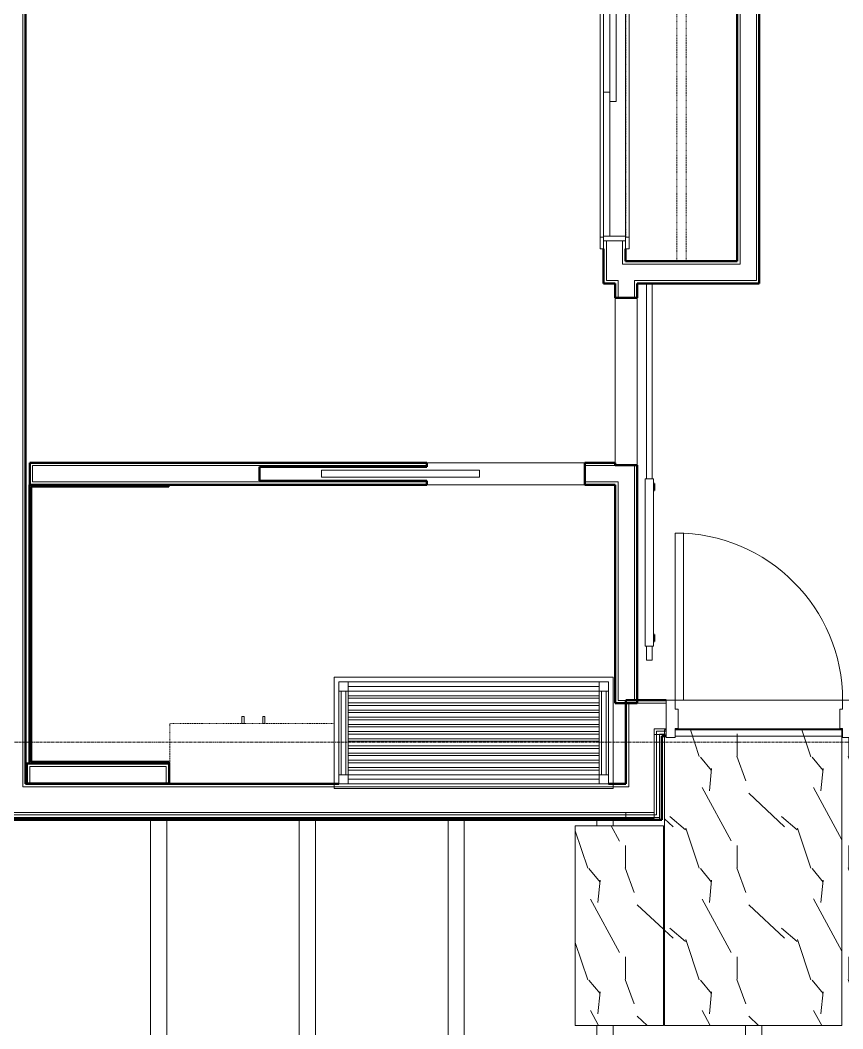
# Model space of a CAD drawing. Header units: inches. Extents: x -4218 to -1830, y 9767 to 12426.
# Drawn here: x -3403.7 to -3226.7, y 10405.5 to 10622.5 of the extents above; entities that cross this region are included whole.
import ezdxf

# ---------------------------------------------------------------- set-up
doc = ezdxf.new("R2010")
doc.units = ezdxf.units.IN
doc.header["$MEASUREMENT"] = 0
doc.linetypes.add('Dash', pattern=[0.25, 0.125, -0.125])
doc.linetypes.add('Grid Line 1_2_', pattern=[0.875, 0.5, -0.125, 0.125, -0.125])
for name, color, linetype, lineweight in [('0-1', 7, 'Continuous', 5), ('0-2', 10, 'Continuous', 9), ('A-CLNG-1', 252, 'Continuous', 9), ('A-CLNG-2', 10, 'Continuous', 9), ('A-CLNG-PATT-1', 71, 'Continuous', 13), ('A-DOOR-1', 10, 'Continuous', 9), ('A-DOOR-2', 50, 'Continuous', 20), ('A-DOOR-4', 7, 'Continuous', 50), ('A-DOOR-FRAM-1', 10, 'Continuous', 9), ('A-DOOR-FRAM-3', 50, 'Continuous', 20), ('A-FLOR-3', 192, 'Continuous', 9), ('A-WALL-1', 7, 'Continuous', 50), ('A-WALL-2', 250, 'Continuous', 13), ('A-WALL-3', 10, 'Continuous', 9), ('A-WALL-4', 252, 'Continuous', 9), ('A-WALL-5', 253, 'Continuous', 9), ('I-WALL-1', 7, 'Continuous', 50), ('I-WALL-2', 10, 'Continuous', 9), ('I-WALL-3', 252, 'Continuous', 9), ('I-WALL-4', 253, 'Continuous', 9), ('I-WALL-5', 254, 'Continuous', 9), ('Q-CASE-1', 252, 'Continuous', 9), ('Q-CASE-2', 10, 'Continuous', 9), ('Q-CASE-4', 252, 'Dash', 9), ('Q-CASE-7', 10, 'Dash', 9), ('Q-CASE-HDLN-1', 10, 'Dash', 9), ('Q-CASE-HDLN-2', 252, 'Dash', 9), ('S-BEAM', 12, 'Continuous', 9), ('S-GRID-1', 1, 'Grid Line 1_2_', 9)]:
    doc.layers.add(name, color=color, linetype=linetype, lineweight=lineweight)

# ---------------------------------------------------------------- blocks, each defined once
blk = doc.blocks.new('POCKET - FLUSH - 2-10 x 6-8-2882530-BACKGROUND - RCP - 2ND FLOOR')
at = {"layer": 'A-DOOR-2'}
for p, q in [((-39.67, -0.75), (-39.67, 0.75)), ((-39.67, 0.75), (-5.67, 0.75)), ((-5.67, 0.75), (-5.67, -0.75)), ((-5.67, -0.75), (-39.67, -0.75))]:
    blk.add_line(p, q, dxfattribs=at)
blk = doc.blocks.new('SLIDING - FLUSH - 5-0 x 6-8-3203585-BACKGROUND - RCP - 2ND FLOOR')
at = {"layer": 'A-DOOR-1'}
for p, q in [((-32.75, 2.25), (-32.75, 3)), ((-30.25, 3), (-32.75, 3)), ((-32.75, 2.25), (-30.25, 2.25)), ((30.25, 3), (-30.25, 3)), ((-30.25, 3), (-30.25, 2.25)), ((1, 2.25), (-30, 2.25)), ((-30, 2.25), (-30, 0.88)), ((1, 2.25), (1, 0.88)), ((30.25, 2.25), (30.25, 3)), ((30.25, 3), (32.75, 3)), ((32.75, 2.25), (30.25, 2.25)), ((32.75, 3), (32.75, 2.25)), ((-30, 0.88), (1, 0.88)), ((30, 0.88), (-1, 0.88)), ((-1, 0.88), (-1, -0.5)), ((30, 0.88), (30, -0.5)), ((-1, -0.5), (30, -0.5)), ((-32.75, -3.25), (-32.75, -2.5)), ((-30.25, -2.5), (-32.75, -2.5)), ((-32.75, -3.25), (-30.25, -3.25)), ((-30.25, -2.5), (-30.25, -3.25)), ((-30.25, -3.25), (30.25, -3.25)), ((30.25, -2.5), (32.75, -2.5)), ((30.25, -3.25), (30.25, -2.5)), ((32.75, -3.25), (30.25, -3.25)), ((32.75, -2.5), (32.75, -3.25))]:
    blk.add_line(p, q, dxfattribs=at)
at = {"layer": 'A-DOOR-FRAM-1'}
for p, q in [((-30, 2.25), (-31, 2.25)), ((-31, -2.5), (-31, 2.25)), ((-30, 2.25), (-30, -2.5)), ((30, 2.25), (1, 2.25)), ((30, -2.5), (30, 2.25)), ((30, 2.25), (31, 2.25)), ((31, 2.25), (31, -2.5)), ((-31, -2.5), (-30, -2.5)), ((-30, -2.5), (30, -2.5)), ((31, -2.5), (30, -2.5))]:
    blk.add_line(p, q, dxfattribs=at)
blk = doc.blocks.new('BARN - FLUSH - 3-0 x 7-0 BARN DOOR-2961666-BACKGROUND - RCP - 2ND FLOOR')
at = {"layer": 'A-DOOR-1'}
for p, q in [((-57, -4.32), (-60, -4.32)), ((-60, -4.32), (-60, -4.95)), ((-57, -5.82), (-57, -4.07)), ((-57, -4.07), (-21, -4.07)), ((-21, -4.07), (-21, -5.82)), ((21, -4.32), (-21, -4.32)), ((21, -4.95), (21, -4.32)), ((-60, -4.95), (-60, -5.57)), ((-60, -5.57), (-57, -5.57)), ((-21, -5.82), (-57, -5.82)), ((-21, -5.57), (21, -5.57)), ((21, -5.57), (21, -4.95))]:
    blk.add_line(p, q, dxfattribs=at)
at = {"layer": 'A-DOOR-4'}
for p, q in [((-56, -6), (-56, -5.82)), ((-54.5, -6), (-56, -6)), ((-54.5, -5.82), (-54.5, -6)), ((-23.5, -6), (-23.5, -5.82)), ((-22, -6), (-23.5, -6)), ((-22, -5.82), (-22, -6))]:
    blk.add_line(p, q, dxfattribs=at)
blk = doc.blocks.new('OD_CW_Closet - OD_CW_Closet-2508933-BACKGROUND - RCP - 2ND FLOOR')
at = {"layer": 'Q-CASE-HDLN-1'}
for p, q in [((0.74, 24), (0.74, 0)), ((0.74, 13), (74.9, 13)), ((0.74, 11), (74.9, 11)), ((0.74, 0), (6.74, 0)), ((9.24, 0), (69.74, 0)), ((72.24, 0), (74.9, 0))]:
    blk.add_line(p, q, dxfattribs=at)
at = {"layer": 'Q-CASE-HDLN-2'}
for p, q in [((74.9, 24), (0.74, 24)), ((74.9, 0), (74.9, 24))]:
    blk.add_line(p, q, dxfattribs=at)
blk = doc.blocks.new('Bath Vanity - Bath Vanity 60_-V79-BACKGROUND - RCP - 2ND FLOOR')
at = {"layer": 'Q-CASE-1'}
for p, q in [((-29.26, 0), (-29.26, 1)), ((30.74, 1), (30.74, 0)), ((30.74, 0), (-29.26, 0))]:
    blk.add_line(p, q, dxfattribs=at)
at = {"layer": 'Q-CASE-2'}
for p, q in [((-29.26, 1), (-29.26, 24)), ((-29.26, 24), (30.74, 24)), ((30.74, 24), (30.74, 1)), ((-28.26, 21), (-28.26, 23)), ((-28.26, 23), (-26.26, 23)), ((-26.26, 23), (27.74, 23)), ((-26.26, 23), (-26.26, 21)), ((-26.26, 22), (27.74, 22)), ((27.74, 21), (27.74, 23)), ((27.74, 23), (29.74, 23)), ((29.74, 23), (29.74, 21)), ((-28.26, 21), (-28.26, 3)), ((-26.26, 21), (-28.26, 21)), ((-27.76, 21), (-27.76, 3)), ((-26.76, 21), (-26.76, 3)), ((27.74, 21), (-26.26, 21)), ((-26.26, 21), (-26.26, 3)), ((-26.26, 20), (27.74, 20)), ((27.74, 21), (27.74, 3)), ((29.74, 21), (27.74, 21)), ((28.24, 21), (28.24, 3)), ((29.24, 21), (29.24, 3)), ((29.74, 21), (29.74, 3)), ((27.74, 19.45), (-26.26, 19.45)), ((-26.26, 18.45), (27.74, 18.45)), ((27.74, 17.91), (-26.26, 17.91)), ((-26.26, 16.91), (27.74, 16.91)), ((27.74, 16.36), (-26.26, 16.36)), ((-26.26, 15.36), (27.74, 15.36)), ((27.74, 14.82), (-26.26, 14.82)), ((-26.26, 13.82), (27.74, 13.82)), ((27.74, 13.27), (-26.26, 13.27)), ((-26.26, 12.27), (27.74, 12.27)), ((27.74, 11.73), (-26.26, 11.73)), ((-26.26, 10.73), (27.74, 10.73)), ((27.74, 10.18), (-26.26, 10.18)), ((-26.26, 9.18), (27.74, 9.18)), ((27.74, 8.64), (-26.26, 8.64)), ((-26.26, 7.64), (27.74, 7.64)), ((27.74, 7.09), (-26.26, 7.09)), ((-26.26, 6.09), (27.74, 6.09)), ((27.74, 5.55), (-26.26, 5.55)), ((-26.26, 4.55), (27.74, 4.55)), ((-28.26, 1), (-28.26, 3)), ((-28.26, 3), (-26.26, 3)), ((27.74, 4), (-26.26, 4)), ((-26.26, 3), (27.74, 3)), ((-26.26, 3), (-26.26, 1)), ((27.74, 1), (27.74, 3)), ((27.74, 3), (29.74, 3)), ((29.74, 3), (29.74, 1)), ((-26.26, 1), (-28.26, 1)), ((-26.26, 2), (27.74, 2)), ((-26.26, 1), (27.74, 1)), ((29.74, 1), (27.74, 1))]:
    blk.add_line(p, q, dxfattribs=at)
blk = doc.blocks.new('300 Series Wall Hung Cabinet_326 - 36_-V89-BACKGROUND - RCP - 2ND FLOOR')
at = {"layer": 'Q-CASE-2'}
for p, q in [((-2.01, 14.69), (-2.5, 14.69)), ((-2.5, 14.69), (-2.5, 13.19)), ((-2.5, 13.19), (-2.01, 13.19)), ((-2.01, 13.19), (-2.01, 14.69)), ((2.49, 14.69), (2, 14.69)), ((2, 14.69), (2, 13.19)), ((2, 13.19), (2.49, 13.19)), ((2.49, 13.19), (2.49, 14.69))]:
    blk.add_line(p, q, dxfattribs=at)
at = {"layer": 'Q-CASE-4'}
blk.add_line((17.37, 0.19), (-18, 0.19), dxfattribs=at)
at = {"layer": 'Q-CASE-7'}
for p, q in [((-18, 0.19), (-18, 13.19)), ((-18, 13.19), (17.37, 13.19))]:
    blk.add_line(p, q, dxfattribs=at)
blk = doc.blocks.new('CTR - 1st Phase - Unit Layouts_rvt-1-BACKGROUND - RCP - 2ND FLOOR')
at = {"layer": 'A-WALL-1'}
for p, q in [((-3244.7, 10673.55), (-3244.7, 10570.64)), ((-3249.45, 10570.64), (-3249.45, 10646.79)), ((-3278.22, 10565.89), (-3278.22, 10573.3)), ((-3273.47, 10573.3), (-3273.47, 10570.64)), ((-3273.47, 10570.64), (-3249.45, 10570.64)), ((-3244.7, 10570.64), (-3244.7, 10566.52)), ((-3277.6, 10565.89), (-3278.22, 10565.89)), ((-3275.7, 10565.89), (-3277.6, 10565.89)), ((-3275.7, 10562.79), (-3275.7, 10565.89)), ((-3270.95, 10565.89), (-3270.95, 10562.79)), ((-3244.7, 10565.89), (-3270.95, 10565.89)), ((-3244.7, 10566.52), (-3244.7, 10565.89)), ((-3270.95, 10562.79), (-3275.7, 10562.79)), ((-3401.67, 10527.29), (-3316.22, 10527.29)), ((-3401.67, 10526.66), (-3401.67, 10527.29)), ((-3401.67, 10523.16), (-3401.67, 10526.66)), ((-3316.22, 10526.41), (-3352.22, 10526.41)), ((-3352.22, 10526.41), (-3352.22, 10523.41)), ((-3316.22, 10527.29), (-3316.22, 10526.41)), ((-3282.22, 10527.29), (-3275.7, 10527.29)), ((-3282.22, 10522.54), (-3282.22, 10527.29)), ((-3275.7, 10527.29), (-3275.7, 10526.79)), ((-3275.7, 10526.79), (-3270.95, 10526.79)), ((-3270.95, 10526.79), (-3270.95, 10475.52)), ((-3352.22, 10523.41), (-3316.22, 10523.41)), ((-3316.22, 10523.41), (-3316.22, 10522.54)), ((-3401.71, 10462.54), (-3401.71, 10522.54)), ((-3401.71, 10522.54), (-3401.33, 10522.54)), ((-3401.67, 10522.54), (-3401.67, 10523.16)), ((-3316.22, 10522.54), (-3401.67, 10522.54)), ((-3401.33, 10522.54), (-3371.71, 10522.54)), ((-3401.33, 10522.16), (-3401.33, 10462.91)), ((-3371.71, 10522.16), (-3401.33, 10522.16)), ((-3371.71, 10522.54), (-3371.71, 10522.16)), ((-3275.7, 10522.54), (-3282.22, 10522.54)), ((-3275.7, 10475.52), (-3275.7, 10522.54)), ((-3275.07, 10475.52), (-3275.7, 10475.52)), ((-3271.57, 10475.52), (-3275.07, 10475.52)), ((-3270.95, 10475.52), (-3271.57, 10475.52)), ((-3402.3, 10462.54), (-3371.67, 10462.54)), ((-3402.3, 10461.91), (-3402.3, 10462.54)), ((-3401.33, 10462.54), (-3401.71, 10462.54)), ((-3401.33, 10462.91), (-3371.71, 10462.91)), ((-3371.71, 10462.54), (-3401.33, 10462.54)), ((-3371.71, 10462.91), (-3371.71, 10462.54)), ((-3371.67, 10462.54), (-3371.67, 10461.91)), ((-3402.3, 10458.41), (-3402.3, 10461.91)), ((-3371.67, 10461.91), (-3371.67, 10458.41)), ((-3402.3, 10458.16), (-3402.3, 10458.41)), ((-3371.67, 10458.16), (-3402.3, 10458.16)), ((-3371.67, 10458.41), (-3371.67, 10458.16))]:
    blk.add_line(p, q, dxfattribs=at)
at = {"layer": 'A-WALL-2'}
for p, q in [((-3245.32, 10672.93), (-3245.32, 10570.64)), ((-3248.82, 10647.42), (-3248.82, 10570.64)), ((-3277.6, 10566.52), (-3277.6, 10575.05)), ((-3274.1, 10570.02), (-3274.1, 10575.05)), ((-3274.1, 10570.02), (-3273.47, 10570.02)), ((-3273.47, 10570.02), (-3248.82, 10570.02)), ((-3248.82, 10570.02), (-3248.82, 10570.64)), ((-3245.32, 10570.02), (-3245.32, 10570.64)), ((-3245.32, 10566.52), (-3245.32, 10570.02)), ((-3277.6, 10566.52), (-3275.07, 10566.52)), ((-3275.07, 10565.89), (-3275.07, 10566.52)), ((-3275.07, 10562.79), (-3275.07, 10565.89)), ((-3271.57, 10565.89), (-3271.57, 10566.52)), ((-3271.57, 10566.52), (-3245.32, 10566.52)), ((-3271.57, 10562.79), (-3271.57, 10565.89)), ((-3316.22, 10526.66), (-3401.05, 10526.66)), ((-3401.05, 10523.16), (-3401.05, 10526.66)), ((-3275.7, 10526.66), (-3282.22, 10526.66)), ((-3275.07, 10526.66), (-3275.7, 10526.66)), ((-3275.07, 10526.66), (-3275.07, 10526.79)), ((-3271.57, 10476.14), (-3271.57, 10526.79)), ((-3316.22, 10523.16), (-3401.05, 10523.16)), ((-3275.7, 10523.16), (-3282.22, 10523.16)), ((-3275.07, 10523.16), (-3275.7, 10523.16)), ((-3275.07, 10476.14), (-3275.07, 10523.16)), ((-3271.57, 10476.14), (-3275.07, 10476.14)), ((-3372.3, 10461.91), (-3401.67, 10461.91)), ((-3401.67, 10458.41), (-3401.67, 10461.91)), ((-3372.3, 10461.91), (-3372.3, 10458.41)), ((-3402.3, 10458.41), (-3401.67, 10458.41)), ((-3401.67, 10458.41), (-3402.3, 10458.41)), ((-3372.3, 10458.41), (-3401.67, 10458.41)), ((-3372.3, 10458.41), (-3371.67, 10458.41)), ((-3371.67, 10458.41), (-3372.3, 10458.41))]:
    blk.add_line(p, q, dxfattribs=at)
at = {"layer": 'A-WALL-3'}
for p, q in [((-3275.7, 10562.79), (-3275.7, 10527.29)), ((-3270.95, 10526.79), (-3270.95, 10562.79)), ((-3282.22, 10527.29), (-3316.22, 10527.29)), ((-3316.22, 10522.54), (-3282.22, 10522.54))]:
    blk.add_line(p, q, dxfattribs=at)
at = {"layer": 'A-WALL-4'}
for p, q in [((-3270.95, 10562.79), (-3275.7, 10562.79)), ((-3352.22, 10523.41), (-3352.22, 10526.41)), ((-3352.22, 10526.41), (-3316.22, 10526.41)), ((-3316.22, 10526.41), (-3316.22, 10527.29)), ((-3282.22, 10527.29), (-3282.22, 10522.54)), ((-3275.7, 10527.29), (-3275.7, 10526.79)), ((-3270.95, 10526.79), (-3275.7, 10526.79)), ((-3316.22, 10523.41), (-3352.22, 10523.41)), ((-3316.22, 10522.54), (-3316.22, 10523.41))]:
    blk.add_line(p, q, dxfattribs=at)
at = {"layer": 'A-WALL-5'}
blk.add_line((-3273.47, 10575.05), (-3278.22, 10575.05), dxfattribs=at)
at = {"layer": '0-2'}
for name, p, rotation in [('OD_CW_Closet - OD_CW_Closet-2508933-BACKGROUND - RCP - 2ND FLOOR', (-3273.45, 10645.54), 269.9999999999512), ('SLIDING - FLUSH - 5-0 x 6-8-3203585-BACKGROUND - RCP - 2ND FLOOR', (-3275.97, 10606.05), 89.99999999999191), ('BARN - FLUSH - 3-0 x 7-0 BARN DOOR-2961666-BACKGROUND - RCP - 2ND FLOOR', (-3273.32, 10544.79), 89.99999999996912)]:
    blk.add_blockref(name, p, dxfattribs=dict(at, rotation=rotation))
for name, p in [('POCKET - FLUSH - 2-10 x 6-8-2882530-BACKGROUND - RCP - 2ND FLOOR', (-3299.22, 10524.91)), ('Bath Vanity - Bath Vanity 60_-V79-BACKGROUND - RCP - 2ND FLOOR', (-3306.91, 10457.16)), ('300 Series Wall Hung Cabinet_326 - 36_-V89-BACKGROUND - RCP - 2ND FLOOR', (-3353.55, 10457.98))]:
    blk.add_blockref(name, p, dxfattribs=at)
blk = doc.blocks.new('HOLLOW METAL - UNIT DOOR-2191980-BACKGROUND - RCP - 2ND FLOOR')
at = {"layer": 'A-DOOR-1'}
blk.add_arc((18, -4.125), 36, 180, 270, dxfattribs=at)
at = {"layer": 'A-DOOR-2'}
for p, q in [((16.25, -4.125), (18, -4.125)), ((16.25, -40.125), (16.25, -4.125)), ((18, -4.125), (18, -40.125)), ((18, -40.125), (16.25, -40.125))]:
    blk.add_line(p, q, dxfattribs=at)
at = {"layer": 'A-DOOR-FRAM-3'}
for p, q in [((-20, 3.875), (-18, 3.875)), ((-20, -4.125), (-20, 3.875)), ((-18, 3.875), (-18, 1.9375)), ((18, 3.875), (20, 3.875)), ((18, 1.9375), (18, 3.875)), ((20, 3.875), (20, -4.125)), ((-18, 1.9375), (-17.375, 1.9375)), ((-17.375, 1.9375), (-17.375, -2.1875)), ((17.375, 1.9375), (18, 1.9375)), ((17.375, -2.1875), (17.375, 1.9375)), ((-18, -4.125), (-20, -4.125)), ((-18, -2.1875), (-18, -4.125)), ((-17.375, -2.1875), (-18, -2.1875)), ((18, -2.1875), (17.375, -2.1875)), ((18, -4.125), (18, -2.1875)), ((20, -4.125), (18, -4.125))]:
    blk.add_line(p, q, dxfattribs=at)
blk = doc.blocks.new('CTR - 1st Phase - Common Walls_rvt-1-BACKGROUND - RCP - 2ND FLOOR')
at = {"layer": 'A-CLNG-PATT-1'}
h = blk.add_hatch(dxfattribs=at)
h.set_pattern_fill('FP_2', color=256, style=0, pattern_type=2)
h.set_pattern_definition([(108.435, (6.24, 0), (-23.9995167, 47.999875), [9.107, -66.787]), (139.399, (3.36, 8.64), (-144.0005735, 119.9994401), [4.425, -216.844]), (136.848, (24, 11.52), (-360.00235884, 335.99803914), [10.527, -515.834]), (109.983, (16.32, 18.72), (-71.99926767, 192.0004429), [5.618, -275.295]), (90, (14.4, 0), (-24, 24), [4.8, -19.2]), (118.443, (14.4, 4.8), (168.00080613, -311.999948405), [13.101, -641.971]), (84.289, (8.16, 16.32), (-24.00143285, -215.9997167), [4.824, -236.373]), (129.806, (8.64, 21.12), (96.0006462, -119.9991583), [3.749, -183.697])])
h.paths.add_polyline_path([(-3284.29, 10406.19), (-3265.34, 10406.19), (-3265.34, 10449.16), (-3284.29, 10449.16), (-3284.29, 10407.08)], flags=0)
h.paths.add_polyline_path([(-3226.94, 10406.19), (-3226.94, 10469.8), (-3262.77, 10469.8), (-3262.77, 10468.16), (-3264.77, 10468.16), (-3264.77, 10469.8), (-3265.09, 10469.8), (-3265.09, 10406.19), (-3234.05, 10406.19)], flags=0)
h.paths.add_polyline_path([(-3207.74, 10406.19), (-3207.74, 10469.8), (-3224.77, 10469.8), (-3224.77, 10468.16), (-3226.69, 10468.16), (-3226.69, 10406.19), (-3217.29, 10406.19)], flags=0)
at = {"layer": 'A-CLNG-1'}
for p, q in [((-3265.09, 10468.41), (-3265.09, 10469.8)), ((-3265.09, 10469.8), (-3264.77, 10469.8)), ((-3262.77, 10469.8), (-3226.94, 10469.8)), ((-3226.94, 10469.8), (-3226.94, 10468.41))]:
    blk.add_line(p, q, dxfattribs=at)
at = {"layer": 'A-CLNG-2'}
for p, q in [((-3265.09, 10406.19), (-3265.09, 10468.41)), ((-3226.94, 10468.41), (-3226.94, 10406.19)), ((-3284.29, 10406.19), (-3284.29, 10449.16)), ((-3284.29, 10449.16), (-3265.34, 10449.16)), ((-3265.34, 10449.16), (-3265.34, 10406.19)), ((-3265.34, 10406.19), (-3284.29, 10406.19)), ((-3226.94, 10406.19), (-3265.09, 10406.19))]:
    blk.add_line(p, q, dxfattribs=at)
at = {"layer": 'A-WALL-2'}
for p, q in [((-3403.17, 10843.41), (-3403.17, 10457.54)), ((-3272.8, 10457.54), (-3272.8, 10475.54)), ((-3267.3, 10475.54), (-3272.8, 10475.54)), ((-3265.67, 10475.54), (-3267.3, 10475.54)), ((-3264.77, 10475.54), (-3265.67, 10475.54)), ((-3267.3, 10452.04), (-3267.3, 10470.04)), ((-3266.8, 10470.04), (-3267.3, 10470.04)), ((-3265.67, 10470.04), (-3266.8, 10470.04)), ((-3266.8, 10451.54), (-3266.8, 10469.54)), ((-3266.17, 10469.54), (-3266.8, 10469.54)), ((-3265.67, 10469.54), (-3266.17, 10469.54)), ((-3264.77, 10470.04), (-3265.67, 10470.04)), ((-3264.77, 10469.54), (-3265.67, 10469.54)), ((-3266.17, 10450.91), (-3266.17, 10468.91)), ((-3265.67, 10468.91), (-3266.17, 10468.91)), ((-3264.77, 10468.91), (-3265.67, 10468.91)), ((-3403.17, 10457.54), (-3402.55, 10457.54)), ((-3402.55, 10457.54), (-3273.42, 10457.54)), ((-3273.42, 10457.54), (-3272.8, 10457.54)), ((-3408.67, 10452.04), (-3403.17, 10452.04)), ((-3403.17, 10452.04), (-3402.55, 10452.04)), ((-3402.55, 10452.04), (-3273.42, 10452.04)), ((-3273.42, 10452.04), (-3272.8, 10452.04)), ((-3272.8, 10452.04), (-3267.3, 10452.04)), ((-3409.17, 10450.91), (-3402.55, 10450.91)), ((-3408.67, 10451.54), (-3402.55, 10451.54)), ((-3402.55, 10451.54), (-3273.42, 10451.54)), ((-3402.55, 10450.91), (-3273.42, 10450.91)), ((-3273.42, 10451.54), (-3267.3, 10451.54)), ((-3273.42, 10450.91), (-3266.8, 10450.91)), ((-3267.3, 10451.54), (-3266.8, 10451.54)), ((-3266.8, 10450.91), (-3266.17, 10450.91)), ((-3266.17, 10450.41), (-3266.17, 10450.91)), ((-3266.17, 10450.41), (-3266.17, 10450.91))]:
    blk.add_line(p, q, dxfattribs=at)
at = {"layer": 'I-WALL-1'}
for p, q in [((-3402.55, 10843.41), (-3402.55, 10458.16)), ((-3273.42, 10458.16), (-3273.42, 10476.16)), ((-3273.42, 10476.16), (-3272.8, 10476.16)), ((-3272.8, 10476.16), (-3265.67, 10476.16)), ((-3265.67, 10476.16), (-3264.77, 10476.16)), ((-3265.67, 10468.41), (-3265.67, 10450.41)), ((-3264.77, 10468.41), (-3265.67, 10468.41)), ((-3402.55, 10458.16), (-3335.17, 10458.16)), ((-3277.17, 10458.16), (-3273.42, 10458.16)), ((-3402.55, 10450.41), (-3409.8, 10450.41)), ((-3273.42, 10450.41), (-3402.55, 10450.41)), ((-3266.17, 10450.41), (-3273.42, 10450.41)), ((-3265.67, 10450.41), (-3266.17, 10450.41))]:
    blk.add_line(p, q, dxfattribs=at)
at = {"layer": 'I-WALL-2'}
for p, q in [((-3226.77, 10476.16), (-3261.02, 10476.16)), ((-3262.77, 10468.41), (-3226.77, 10468.41))]:
    blk.add_line(p, q, dxfattribs=at)
at = {"layer": 'I-WALL-3'}
for p, q in [((-3265.67, 10468.41), (-3265.67, 10450.41)), ((-3265.09, 10468.41), (-3265.67, 10468.41)), ((-3226.77, 10468.41), (-3226.94, 10468.41)), ((-3410.3, 10450.41), (-3402.55, 10450.41)), ((-3284.29, 10450.41), (-3402.55, 10450.41)), ((-3266.05, 10450.41), (-3265.67, 10450.41))]:
    blk.add_line(p, q, dxfattribs=at)
at = {"layer": 'I-WALL-4'}
for p, q in [((-3273.42, 10450.79), (-3273.42, 10452.04)), ((-3273.42, 10450.79), (-3273.42, 10452.04)), ((-3273.42, 10450.41), (-3284.29, 10450.41)), ((-3273.42, 10450.41), (-3266.05, 10450.41))]:
    blk.add_line(p, q, dxfattribs=at)
at = {"layer": 'I-WALL-5'}
blk.add_line((-3273.42, 10450.41), (-3273.42, 10450.79), dxfattribs=at)
blk.add_line((-3273.42, 10450.41), (-3273.42, 10450.79), dxfattribs=at)
at = {"layer": '0-2', "rotation": 180}
blk.add_blockref('HOLLOW METAL - UNIT DOOR-2191980-BACKGROUND - RCP - 2ND FLOOR', (-3244.77, 10472.04), dxfattribs=at)
blk = doc.blocks.new('Dimension Lumber - LVL - 3_5X5_5-2690758-BACKGROUND - RCP - 2ND FLOOR')
at = {"layer": 'S-BEAM'}
for p, q in [((-34.76, 1.75), (-34.76, -1.75)), ((-34.76, 1.75), (-34.49, 1.75)), ((-34.49, 1.75), (-23.15, 1.75)), ((-20.77, 1.75), (-19.02, 1.75)), ((-16.65, 1.75), (-14.78, 1.75)), ((-12.4, 1.75), (34.76, 1.75)), ((34.76, -1.75), (34.76, 1.75)), ((-34.76, -1.75), (-34.49, -1.75)), ((-34.49, -1.75), (-23.15, -1.75)), ((-20.77, -1.75), (-19.02, -1.75)), ((-16.65, -1.75), (-14.78, -1.75)), ((-12.4, -1.75), (34.76, -1.75))]:
    blk.add_line(p, q, dxfattribs=at)
blk = doc.blocks.new('Dimension Lumber - LVL - 3_5X5_5-V208-BACKGROUND - RCP - 2ND FLOOR')
at = {"layer": 'S-BEAM'}
for p, q in [((-34.76, 1.75), (-34.76, -1.75)), ((-34.76, 1.75), (-34.49, 1.75)), ((-34.49, 1.75), (-23.14, 1.75)), ((-20.77, 1.75), (-19.02, 1.75)), ((-16.65, 1.75), (-14.77, 1.75)), ((-12.4, 1.75), (34.76, 1.75)), ((34.76, -1.75), (34.76, 1.75)), ((-34.76, -1.75), (-34.49, -1.75)), ((-34.49, -1.75), (-23.14, -1.75)), ((-20.77, -1.75), (-19.02, -1.75)), ((-16.65, -1.75), (-14.77, -1.75)), ((-12.4, -1.75), (34.76, -1.75))]:
    blk.add_line(p, q, dxfattribs=at)
blk = doc.blocks.new('Dimension Lumber - LVL - 3_5X5_5-V209-BACKGROUND - RCP - 2ND FLOOR')
at = {"layer": 'S-BEAM'}
for p, q in [((-34.76, 1.75), (-34.76, -1.75)), ((-34.76, 1.75), (-34.49, 1.75)), ((-34.49, 1.75), (-23.14, 1.75)), ((-20.77, 1.75), (-19.02, 1.75)), ((-16.65, 1.75), (-14.77, 1.75)), ((-12.4, 1.75), (34.76, 1.75)), ((34.76, -1.75), (34.76, 1.75)), ((-34.76, -1.75), (-34.49, -1.75)), ((-34.49, -1.75), (-23.14, -1.75)), ((-20.77, -1.75), (-19.01, -1.75)), ((-16.65, -1.75), (-14.77, -1.75)), ((-12.4, -1.75), (34.76, -1.75))]:
    blk.add_line(p, q, dxfattribs=at)
blk = doc.blocks.new('Dimension Lumber - LVL - 3_5X5_5-V210-BACKGROUND - RCP - 2ND FLOOR')
at = {"layer": 'S-BEAM'}
for p, q in [((-34.76, 1.75), (-34.76, -1.75)), ((-34.75, 1.75), (-34.49, 1.75)), ((-34.49, 1.75), (-23.14, 1.75)), ((-20.77, 1.75), (-19.01, 1.75)), ((-16.65, 1.75), (-14.77, 1.75)), ((-12.4, 1.75), (-9.46, 1.75)), ((33.51, 1.75), (34.51, 1.75)), ((34.51, 1.75), (34.76, 1.75)), ((34.76, -1.75), (34.76, 1.75)), ((-34.74, -1.75), (-34.49, -1.75)), ((-34.49, -1.75), (-23.14, -1.75)), ((-20.77, -1.75), (-19.01, -1.75)), ((-16.65, -1.75), (-14.77, -1.75)), ((-12.4, -1.75), (-9.46, -1.75)), ((33.51, -1.75), (34.51, -1.75)), ((34.51, -1.75), (34.76, -1.75))]:
    blk.add_line(p, q, dxfattribs=at)
blk = doc.blocks.new('Dimension Lumber - LVL - 3_5X5_5-2690763-BACKGROUND - RCP - 2ND FLOOR')
at = {"layer": 'S-BEAM'}
for p, q in [((-45.37, 1.75), (-45.37, -1.75)), ((-45.37, 1.75), (-45.1, 1.75)), ((-45.1, 1.75), (-33.76, 1.75)), ((-31.39, 1.75), (-29.63, 1.75)), ((-27.26, 1.75), (-25.39, 1.75)), ((-23.02, 1.75), (-20.07, 1.75)), ((43.53, 1.75), (43.78, 1.75)), ((-45.37, -1.75), (-45.1, -1.75)), ((-45.1, -1.75), (-33.76, -1.75)), ((-31.39, -1.75), (-29.63, -1.75)), ((-27.26, -1.75), (-25.39, -1.75)), ((-23.02, -1.75), (-20.07, -1.75)), ((43.53, -1.75), (43.78, -1.75))]:
    blk.add_line(p, q, dxfattribs=at)

msp = doc.modelspace()

# ---------------------------------------------------------------- linework, layer by layer
at = {"layer": 'A-FLOR-3'}
for p, q in [((-3264.77, 10470.04), (-3267.3, 10470.04)), ((-3267.3, 10470.04), (-3267.3, 10450.91)), ((-3226.77, 10470.04), (-3262.77, 10470.04)), ((-3267.3, 10468.79), (-3266.82, 10468.79)), ((-3266.8, 10468.79), (-3266.18, 10468.79)), ((-3266.17, 10468.79), (-3265.09, 10468.79)), ((-3226.94, 10468.79), (-3226.77, 10468.79)), ((-3267.3, 10452.04), (-3408.67, 10452.04)), ((-3409.92, 10450.79), (-3267.3, 10450.79)), ((-3267.3, 10450.79), (-3267.3, 10450.88))]:
    msp.add_line(p, q, dxfattribs=at)
at = {"layer": 'S-GRID-1'}
msp.add_line((-1830.2, 10467.19), (-4168.71, 10467.19), dxfattribs=at)

# ---------------------------------------------------------------- block references
at = {"layer": '0-1'}
for name in ['CTR - 1st Phase - Unit Layouts_rvt-1-BACKGROUND - RCP - 2ND FLOOR', 'CTR - 1st Phase - Common Walls_rvt-1-BACKGROUND - RCP - 2ND FLOOR']:
    msp.add_blockref(name, (0, 0), dxfattribs=at)
at = {"layer": 'S-BEAM'}
for name, p, rotation in [('Dimension Lumber - LVL - 3_5X5_5-2690763-BACKGROUND - RCP - 2ND FLOOR', (-3245.92, 10426.26), 90.00000000000087), ('Dimension Lumber - LVL - 3_5X5_5-2690758-BACKGROUND - RCP - 2ND FLOOR', (-3373.92, 10415.65), 90.00000000000057), ('Dimension Lumber - LVL - 3_5X5_5-V208-BACKGROUND - RCP - 2ND FLOOR', (-3341.92, 10415.65), 90.00000000000057), ('Dimension Lumber - LVL - 3_5X5_5-V209-BACKGROUND - RCP - 2ND FLOOR', (-3309.92, 10415.65), 90.00000000000057), ('Dimension Lumber - LVL - 3_5X5_5-V210-BACKGROUND - RCP - 2ND FLOOR', (-3277.92, 10415.65), 90.00000000000057)]:
    msp.add_blockref(name, p, dxfattribs=dict(at, rotation=rotation))

doc.saveas('drawing.dxf')
